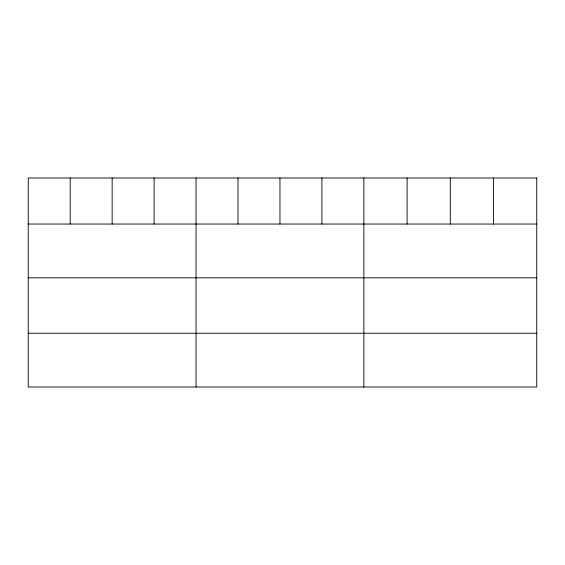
<?xml version="1.0" encoding="UTF-8"?>
<svg xmlns="http://www.w3.org/2000/svg" width="565" height="565" viewBox="0 0 565 565"><rect width="100%" height="100%" fill="white"/><g stroke="black" fill="none" stroke-linecap="round" stroke-linejoin="round"><path stroke-width="0.85" d="M28.25 224.051L536.75 224.051M28.25 277.832L536.75 277.832M28.25 333.237L536.75 333.237M493.527 177.989L493.527 224.051M450.305 177.989L450.305 224.051M407.082 177.989L407.082 224.051M363.86 177.989L363.86 387.011M321.909 177.989L321.909 224.051M279.957 177.989L279.957 224.051M238.006 177.989L238.006 224.051M196.055 177.989L196.055 387.011M154.104 177.989L154.104 224.051M112.153 177.989L112.153 224.051M70.201 177.989L70.201 224.051M536.75 177.989L28.25 177.989L28.25 387.011L536.75 387.011L536.75 177.989"/></g></svg>
